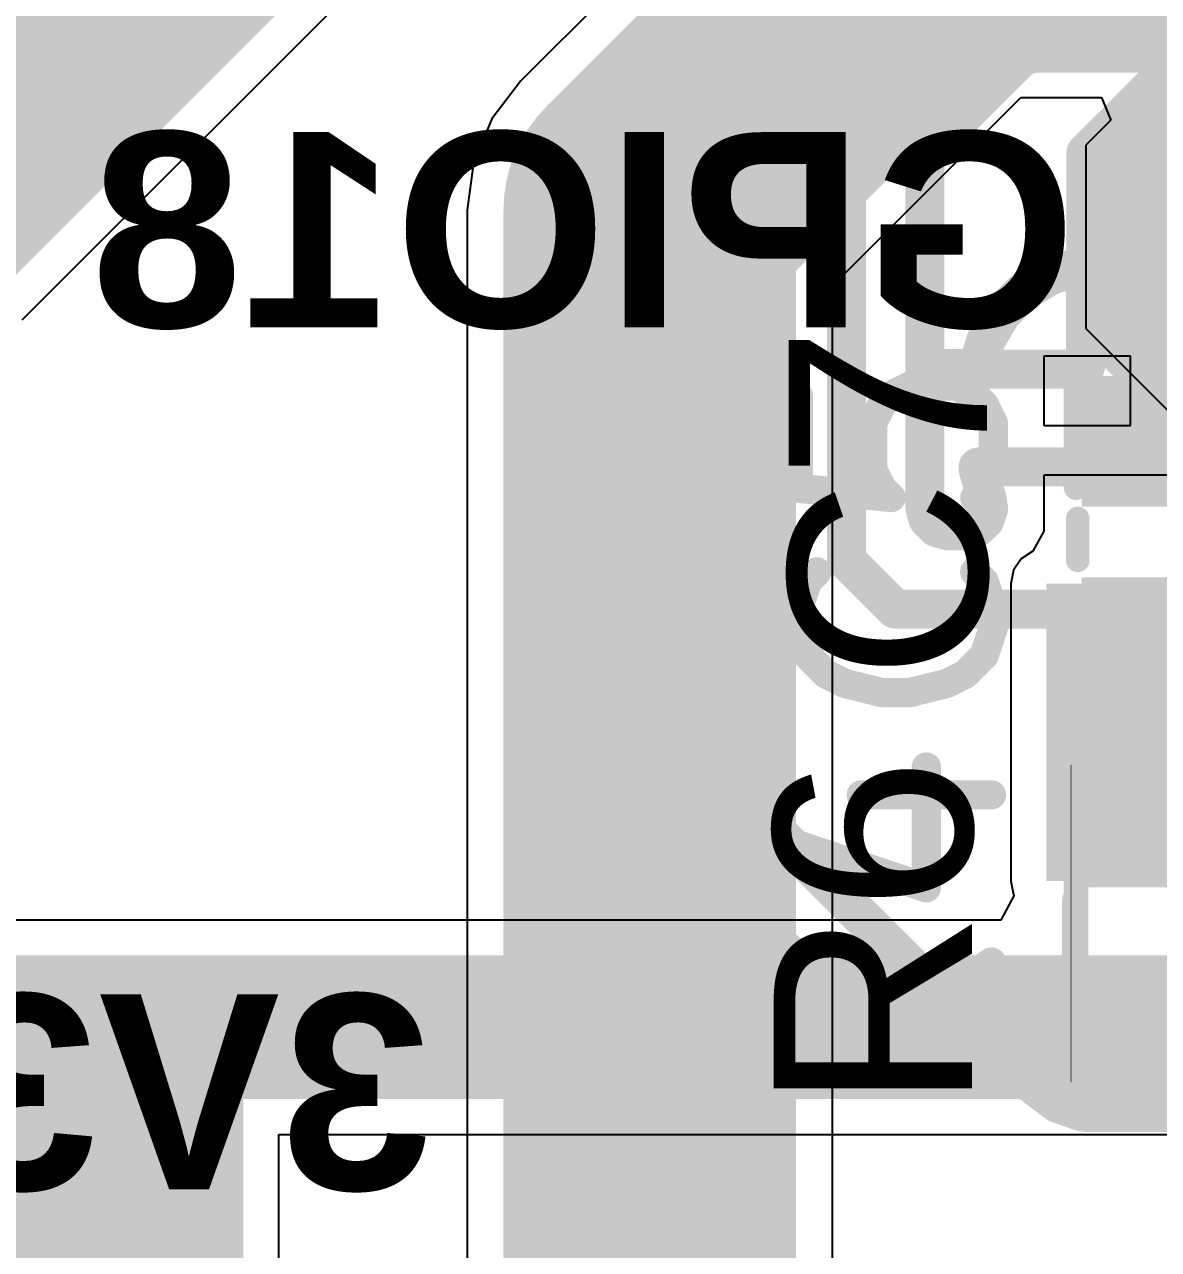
# Model space of a CAD drawing. Header units: inches. Extents: x 0 to 12.4, y -0.6 to 2.2.
# Drawn here: x 0.6718 to 0.9006, y 1.5447 to 1.7919 of the extents above; entities that cross this region are included whole.
import ezdxf

# ---------------------------------------------------------------- set-up
doc = ezdxf.new("R2010")
doc.units = ezdxf.units.IN
doc.header["$MEASUREMENT"] = 0
for name, color, linetype in [('Bottom Layer', 5, 'Continuous'), ('Bottom Overlay', 54, 'Continuous'), ('Bottom Paste', 16, 'Continuous'), ('Bottom Solder', 6, 'Continuous'), ('Dimension', 6, 'Continuous'), ('Mechanical 4', 56, 'Continuous'), ('Top Layer', 1, 'Continuous'), ('Top Overlay', 2, 'Continuous'), ('Top Paste', 8, 'Continuous'), ('Top Solder', 216, 'Continuous')]:
    doc.layers.add(name, color=color, linetype=linetype)
doc.styles.add('Arial', font='', dxfattribs={"height": 0.2})
doc.styles.add('Arial_Bold', font='', dxfattribs={"height": 0.2})
doc.styles.get('Arial').set_extended_font_data('Arial')
doc.styles.get('Arial_Bold').set_extended_font_data('Arial', bold=True)

# ---------------------------------------------------------------- blocks, each defined once
blk = doc.blocks.new('R___0402_21')
at = {"layer": 'Top Layer'}
for points in [[(-0.0275, -0.0125), (-0.0275, 0.0125), (-0.0095, 0.0125), (-0.0095, -0.0125)], [(0.0095, -0.0125), (0.0095, 0.0125), (0.0275, 0.0125), (0.0275, -0.0125)]]:
    blk.add_hatch(color=1, dxfattribs=at).paths.add_polyline_path(points)
at = {"layer": 'Top Paste'}
for points in [[(-0.0275, -0.0125), (-0.0275, 0.0125), (-0.0095, 0.0125), (-0.0095, -0.0125)], [(0.0095, -0.0125), (0.0095, 0.0125), (0.0275, 0.0125), (0.0275, -0.0125)]]:
    blk.add_hatch(color=8, dxfattribs=at).paths.add_polyline_path(points)
at = {"layer": 'Top Solder'}
for points in [[(-0.0296654, -0.0146654), (-0.0296654, 0.0146654), (-0.0073346, 0.0146654), (-0.0073346, -0.0146654)], [(0.0073346, -0.0146654), (0.0073346, 0.0146654), (0.0296654, 0.0146654), (0.0296654, -0.0146654)]]:
    blk.add_hatch(color=216, dxfattribs=at).paths.add_polyline_path(points)
at = {"layer": 'Top Overlay'}
for points, const_width in [([(-0.031, -0.016), (-0.031, 0.016)], 0.005), ([(0.031, 0.016), (-0.031, 0.016)], 0.005), ([(0.031, -0.016), (0.031, 0.016)], 0.005), ([(0.031, -0.016), (-0.031, -0.016)], 0.005), ([(0.032, -0.017), (-0.032, -0.017)], 0.000127)]:
    blk.add_lwpolyline(points, dxfattribs=dict(at, const_width=const_width))
for points, const_width in [([(-0.03225, 0.016, 1), (-0.02975, 0.016, 1)], 0.0025), ([(-0.03225, 0.016, 1), (-0.02975, 0.016, 1)], 0.0025), ([(0.02975, 0.016, 1), (0.03225, 0.016, 1)], 0.0025), ([(0.02975, 0.016, 1), (0.03225, 0.016, 1)], 0.0025), ([(-0.03225, -0.016, 1), (-0.02975, -0.016, 1)], 0.0025), ([(-0.03225, -0.016, 1), (-0.02975, -0.016, 1)], 0.0025), ([(0.02975, -0.016, 1), (0.03225, -0.016, 1)], 0.0025), ([(0.02975, -0.016, 1), (0.03225, -0.016, 1)], 0.0025), ([(-0.0320317, -0.017, 1), (-0.0319683, -0.017, 1)], 6.35e-05), ([(0.0319683, -0.017, 1), (0.0320317, -0.017, 1)], 6.35e-05)]:
    blk.add_lwpolyline(points, format="xyb", close=True, dxfattribs=dict(at, const_width=const_width))
blk = doc.blocks.new('T__________B_35')
at = {"layer": 'Bottom Layer'}
blk.add_hatch(color=5, dxfattribs=at).paths.add_polyline_path([(0.015, 0.03), (-0.015, 0.03), (-0.03, 0.015), (-0.03, -0.015), (-0.015, -0.03), (0.015, -0.03), (0.03, -0.015), (0.03, 0.015)])
at = {"layer": 'Bottom Paste'}
blk.add_hatch(color=16, dxfattribs=at).paths.add_polyline_path([(0.015, 0.03), (-0.015, 0.03), (-0.03, 0.015), (-0.03, -0.015), (-0.015, -0.03), (0.015, -0.03), (0.03, -0.015), (0.03, 0.015)])
at = {"layer": 'Bottom Solder'}
blk.add_hatch(color=6, dxfattribs=at).paths.add_polyline_path([(0.017, 0.034), (-0.017, 0.034), (-0.034, 0.017), (-0.034, -0.017), (-0.017, -0.034), (0.017, -0.034), (0.034, -0.017), (0.034, 0.017)])
at = {"layer": 'Bottom Overlay', "const_width": 0.007874}
for points in [[(-0.017, 0.037), (-0.037, 0.017)], [(0.017, 0.037), (-0.017, 0.037)], [(0.017, 0.037), (-0.017, 0.037)], [(0.037, 0.017), (0.017, 0.037)], [(-0.037, 0.017), (-0.037, -0.017)], [(0.037, 0.017), (0.037, -0.017)], [(-0.017, -0.037), (-0.037, -0.017)], [(0.037, -0.017), (0.017, -0.037)], [(0.017, -0.037), (-0.017, -0.037)], [(0.017, -0.037), (-0.017, -0.037)]]:
    blk.add_lwpolyline(points, dxfattribs=at)
at = {"layer": 'Bottom Overlay', "const_width": 0.003937}
for points in [[(-0.0189685, 0.037, 1), (-0.0150315, 0.037, 1)], [(-0.0189685, 0.037, 1), (-0.0150315, 0.037, 1)], [(-0.0189685, 0.037, 1), (-0.0150315, 0.037, 1)], [(0.0150315, 0.037, 1), (0.0189685, 0.037, 1)], [(0.0150315, 0.037, 1), (0.0189685, 0.037, 1)], [(0.0150315, 0.037, 1), (0.0189685, 0.037, 1)], [(-0.0389685, 0.017, 1), (-0.0350315, 0.017, 1)], [(-0.0389685, 0.017, 1), (-0.0350315, 0.017, 1)], [(0.0350315, 0.017, 1), (0.0389685, 0.017, 1)], [(0.0350315, 0.017, 1), (0.0389685, 0.017, 1)], [(-0.0389685, -0.017, 1), (-0.0350315, -0.017, 1)], [(-0.0389685, -0.017, 1), (-0.0350315, -0.017, 1)], [(0.0350315, -0.017, 1), (0.0389685, -0.017, 1)], [(0.0350315, -0.017, 1), (0.0389685, -0.017, 1)], [(-0.0189685, -0.037, 1), (-0.0150315, -0.037, 1)], [(-0.0189685, -0.037, 1), (-0.0150315, -0.037, 1)], [(-0.0189685, -0.037, 1), (-0.0150315, -0.037, 1)], [(0.0150315, -0.037, 1), (0.0189685, -0.037, 1)], [(0.0150315, -0.037, 1), (0.0189685, -0.037, 1)], [(0.0150315, -0.037, 1), (0.0189685, -0.037, 1)]]:
    blk.add_lwpolyline(points, format="xyb", close=True, dxfattribs=at)
blk = doc.blocks.new('T__________B_43')
at = {"layer": 'Bottom Layer'}
blk.add_hatch(color=5, dxfattribs=at).paths.add_polyline_path([(0.015, 0.03), (-0.015, 0.03), (-0.03, 0.015), (-0.03, -0.015), (-0.015, -0.03), (0.015, -0.03), (0.03, -0.015), (0.03, 0.015)])
at = {"layer": 'Bottom Paste'}
blk.add_hatch(color=16, dxfattribs=at).paths.add_polyline_path([(0.015, 0.03), (-0.015, 0.03), (-0.03, 0.015), (-0.03, -0.015), (-0.015, -0.03), (0.015, -0.03), (0.03, -0.015), (0.03, 0.015)])
at = {"layer": 'Bottom Solder'}
blk.add_hatch(color=6, dxfattribs=at).paths.add_polyline_path([(0.017, 0.034), (-0.017, 0.034), (-0.034, 0.017), (-0.034, -0.017), (-0.017, -0.034), (0.017, -0.034), (0.034, -0.017), (0.034, 0.017)])
at = {"layer": 'Bottom Overlay', "const_width": 0.007874}
for points in [[(-0.017, 0.037), (-0.037, 0.017)], [(0.017, 0.037), (-0.017, 0.037)], [(0.017, 0.037), (-0.017, 0.037)], [(0.037, 0.017), (0.017, 0.037)], [(-0.037, 0.017), (-0.037, -0.017)], [(0.037, 0.017), (0.037, -0.017)], [(-0.017, -0.037), (-0.037, -0.017)], [(0.037, -0.017), (0.017, -0.037)], [(0.017, -0.037), (-0.017, -0.037)], [(0.017, -0.037), (-0.017, -0.037)]]:
    blk.add_lwpolyline(points, dxfattribs=at)
at = {"layer": 'Bottom Overlay', "const_width": 0.003937}
for points in [[(-0.0189685, 0.037, 1), (-0.0150315, 0.037, 1)], [(-0.0189685, 0.037, 1), (-0.0150315, 0.037, 1)], [(-0.0189685, 0.037, 1), (-0.0150315, 0.037, 1)], [(0.0150315, 0.037, 1), (0.0189685, 0.037, 1)], [(0.0150315, 0.037, 1), (0.0189685, 0.037, 1)], [(0.0150315, 0.037, 1), (0.0189685, 0.037, 1)], [(-0.0389685, 0.017, 1), (-0.0350315, 0.017, 1)], [(-0.0389685, 0.017, 1), (-0.0350315, 0.017, 1)], [(0.0350315, 0.017, 1), (0.0389685, 0.017, 1)], [(0.0350315, 0.017, 1), (0.0389685, 0.017, 1)], [(-0.0389685, -0.017, 1), (-0.0350315, -0.017, 1)], [(-0.0389685, -0.017, 1), (-0.0350315, -0.017, 1)], [(0.0350315, -0.017, 1), (0.0389685, -0.017, 1)], [(0.0350315, -0.017, 1), (0.0389685, -0.017, 1)], [(-0.0189685, -0.037, 1), (-0.0150315, -0.037, 1)], [(-0.0189685, -0.037, 1), (-0.0150315, -0.037, 1)], [(-0.0189685, -0.037, 1), (-0.0150315, -0.037, 1)], [(0.0150315, -0.037, 1), (0.0189685, -0.037, 1)], [(0.0150315, -0.037, 1), (0.0189685, -0.037, 1)], [(0.0150315, -0.037, 1), (0.0189685, -0.037, 1)]]:
    blk.add_lwpolyline(points, format="xyb", close=True, dxfattribs=at)
blk = doc.blocks.new('C___0402_62')
at = {"layer": 'Top Layer'}
for points in [[(-0.0275, -0.0125), (-0.0275, 0.0125), (-0.0095, 0.0125), (-0.0095, -0.0125)], [(0.0095, -0.0125), (0.0095, 0.0125), (0.0275, 0.0125), (0.0275, -0.0125)]]:
    blk.add_hatch(color=1, dxfattribs=at).paths.add_polyline_path(points)
at = {"layer": 'Top Paste'}
for points in [[(-0.0275, -0.0125), (-0.0275, 0.0125), (-0.0095, 0.0125), (-0.0095, -0.0125)], [(0.0095, -0.0125), (0.0095, 0.0125), (0.0275, 0.0125), (0.0275, -0.0125)]]:
    blk.add_hatch(color=8, dxfattribs=at).paths.add_polyline_path(points)
at = {"layer": 'Top Solder'}
for points in [[(-0.0298622, -0.0148622), (-0.0298622, 0.0148622), (-0.0071378, 0.0148622), (-0.0071378, -0.0148622)], [(0.0071378, -0.0148622), (0.0071378, 0.0148622), (0.0298622, 0.0148622), (0.0298622, -0.0148622)]]:
    blk.add_hatch(color=216, dxfattribs=at).paths.add_polyline_path(points)
at = {"layer": 'Top Overlay', "const_width": 0.005}
for points in [[(-0.011, 0.016), (-0.031, 0.016)], [(-0.031, -0.016), (-0.031, 0.016)], [(0.031, 0.016), (0.011, 0.016)], [(0.031, -0.016), (0.031, 0.016)], [(-0.011, -0.016), (-0.031, -0.016)], [(0.031, -0.016), (0.011, -0.016)]]:
    blk.add_lwpolyline(points, dxfattribs=at)
at = {"layer": 'Top Overlay', "const_width": 0.0025}
for points in [[(-0.03225, 0.016, 1), (-0.02975, 0.016, 1)], [(-0.03225, 0.016, 1), (-0.02975, 0.016, 1)], [(-0.01225, 0.016, 1), (-0.00975, 0.016, 1)], [(0.00975, 0.016, 1), (0.01225, 0.016, 1)], [(0.02975, 0.016, 1), (0.03225, 0.016, 1)], [(0.02975, 0.016, 1), (0.03225, 0.016, 1)], [(-0.03225, -0.016, 1), (-0.02975, -0.016, 1)], [(-0.03225, -0.016, 1), (-0.02975, -0.016, 1)], [(-0.01225, -0.016, 1), (-0.00975, -0.016, 1)], [(0.00975, -0.016, 1), (0.01225, -0.016, 1)], [(0.02975, -0.016, 1), (0.03225, -0.016, 1)], [(0.02975, -0.016, 1), (0.03225, -0.016, 1)]]:
    blk.add_lwpolyline(points, format="xyb", close=True, dxfattribs=at)

msp = doc.modelspace()

# ---------------------------------------------------------------- hatches: boundary and pattern name
at = {"layer": 'Dimension'}
h = msp.add_hatch(color=6, dxfattribs=at)
edge = h.paths.add_edge_path()
edge.add_arc((0.8967462, 1.7624769), 0.011811, 0, 360)
at = {"layer": 'Top Layer'}
for points in [[(0.878, 1.619), (1.002, 1.619), (1.002, 1.679), (0.878, 1.679)], [(0.592, 1.432), (0.716, 1.432), (0.716, 1.604), (0.592, 1.604)], [(0.702, 1.575), (0.918, 1.575), (0.918, 1.604), (0.702, 1.604)]]:
    msp.add_hatch(color=1, dxfattribs=at).paths.add_polyline_path(points)

# ---------------------------------------------------------------- linework, layer by layer
at = {"layer": 'Bottom Layer'}
for p, q in [((0.6713939, 1.7322905), (0.7836743, 1.8445709)), ((0.8310478, 1.8395709), (0.7719483, 1.7804714)), ((0.7719483, 1.7804714), (0.7660933, 1.7728411)), ((0.8348427, 1.739159), (0.872841, 1.7771573)), ((0.872841, 1.7771573), (0.8891244, 1.7771573)), ((0.8891244, 1.7771573), (0.8910379, 1.7725379)), ((0.7660933, 1.7728411), (0.7624127, 1.7639553)), ((0.8910379, 1.7725379), (0.886, 1.7675)), ((0.886, 1.7675), (0.886, 1.7305)), ((0.7624127, 1.7639553), (0.7611573, 1.7544197)), ((0.7611573, 1.7544197), (0.7611573, 1.4502607)), ((0.8348427, 1.435), (0.8348427, 1.739159)), ((0.886, 1.7305), (0.9045, 1.712))]:
    msp.add_line(p, q, dxfattribs=at)
at = {"layer": 'Bottom Layer', "const_width": 0.0590551}
for points in [[(0.6345512, 1.7475512), (0.7684136, 1.8814136)], [(0.798, 1.7544197), (0.8575803, 1.814)], [(0.8575803, 1.814), (1.304, 1.814)], [(0.798, 1.435), (0.798, 1.7544197)]]:
    msp.add_lwpolyline(points, dxfattribs=at)
at = {"layer": 'Bottom Layer', "const_width": 0.0295275}
for points in [[(0.8428165, 1.814, 1), (0.8723441, 1.814, 1)], [(0.8428165, 1.814, 1), (0.8723441, 1.814, 1)], [(0.7832362, 1.7544197, 1), (0.8127638, 1.7544197, 1)], [(0.7832362, 1.7544197, 1), (0.8127638, 1.7544197, 1)]]:
    msp.add_lwpolyline(points, format="xyb", close=True, dxfattribs=at)
at = {"layer": 'Dimension', "const_width": 0.007874}
for points in [[(0.8180061, 1.6345242), (0.8180061, 1.8412171)], [(0.8022383, 1.6370215), (0.8022383, 1.8212987)], [(0.8376911, 1.7723195), (0.8672187, 1.801847)], [(0.8739037, 1.7857077), (0.875772, 1.7860793)], [(0.875772, 1.7860793), (0.92943, 1.7860793)], [(0.8548887, 1.7672181), (0.87232, 1.7846494)], [(0.87232, 1.7846494), (0.8739037, 1.7857077)], [(0.8376911, 1.6837368), (0.8376911, 1.7723195)], [(0.8538304, 1.7656343), (0.8548887, 1.7672181)], [(0.8534588, 1.7637661), (0.8538304, 1.7656343)], [(0.8534588, 1.7224215), (0.8534588, 1.7637661)], [(0.8792776, 1.7413828), (0.8848562, 1.7430035)], [(0.8848562, 1.7430035), (0.8852732, 1.7430797)], [(0.8852732, 1.7430797), (0.8857735, 1.7429802)], [(0.8857735, 1.7429802), (0.8859194, 1.7424626)], [(0.8859194, 1.7229622), (0.8859194, 1.7424626)], [(0.8737674, 1.7382128), (0.8787183, 1.7411407)], [(0.8787183, 1.7411407), (0.8792776, 1.7413828)], [(0.8692186, 1.7337721), (0.8732857, 1.7378392)], [(0.8732857, 1.7378392), (0.8737674, 1.7382128)], [(0.865917, 1.7283395), (0.868845, 1.7332904)], [(0.868845, 1.7332904), (0.8692186, 1.7337721)], [(0.864247, 1.722865), (0.865675, 1.7277804)], [(0.865675, 1.7277804), (0.865917, 1.7283395)], [(0.8534588, 1.6945439), (0.8534588, 1.7224215)], [(0.8534588, 1.7224215), (0.8642244, 1.7224215)], [(0.8534588, 1.7224215), (0.8642244, 1.7224215)], [(0.8642244, 1.7224215), (0.864247, 1.722865)], [(0.8642244, 1.7224215), (0.8646567, 1.7223195)], [(0.8646567, 1.7223195), (0.8852767, 1.7223195)], [(0.8852767, 1.7223195), (0.8857836, 1.7224553)], [(0.8857836, 1.7224553), (0.8859194, 1.7229622)], [(0.8642244, 1.7025324), (0.8646567, 1.7026344)], [(0.8642244, 1.7025324), (0.864247, 1.7020889)], [(0.864247, 1.7020889), (0.865675, 1.6971738)], [(0.8646567, 1.7026344), (0.9268673, 1.7026344)], [(0.865675, 1.6971738), (0.865974, 1.6964828)], [(0.8534588, 1.6945439), (0.8541129, 1.6921029)], [(0.865974, 1.6964828), (0.8663574, 1.6941227)], [(0.8541129, 1.6921029), (0.8558998, 1.690316)], [(0.865574, 1.6918636), (0.8663574, 1.6941227)], [(0.8558998, 1.690316), (0.8583407, 1.689662)], [(0.8583407, 1.689662), (0.8614937, 1.689662)], [(0.8614937, 1.689662), (0.8638119, 1.6902475)], [(0.8638119, 1.6902475), (0.865574, 1.6918636)], [(0.8376911, 1.6837368), (0.8475336, 1.6738943)], [(0.8949746, 1.6738943), (0.895762, 1.6746817)], [(0.895762, 1.6349179), (0.895762, 1.6746817)], [(0.8475336, 1.6738943), (0.8949746, 1.6738943)], [(0.8022383, 1.6320268), (0.8022383, 1.6370215)], [(0.8180061, 1.6345242), (0.8278486, 1.6246817)], [(0.895762, 1.6349179), (0.8961557, 1.6345242)], [(0.8961557, 1.6345242), (0.9164313, 1.6345242)], [(0.8022383, 1.6320268), (0.802357, 1.6316615)], [(0.802357, 1.6316615), (0.8023571, 1.6316613)], [(0.8023571, 1.6316613), (0.8025079, 1.6311972)], [(0.8025079, 1.6311972), (0.8026867, 1.6304526)], [(0.8026867, 1.6304526), (0.8028231, 1.6295909)], [(0.8028231, 1.6295909), (0.8029975, 1.6292487)], [(0.8029975, 1.6292487), (0.8029976, 1.6292486)], [(0.8029976, 1.6292486), (0.8032191, 1.6288138)], [(0.8032191, 1.6288138), (0.8035122, 1.6281061)], [(0.8035122, 1.6281061), (0.8037818, 1.6272765)], [(0.8037818, 1.6272765), (0.8040075, 1.6269659)], [(0.8040075, 1.6269659), (0.8040076, 1.6269656)], [(0.8040076, 1.6269656), (0.8042945, 1.6265708)], [(0.8042945, 1.6265708), (0.8046946, 1.625918)], [(0.8046946, 1.625918), (0.8047328, 1.6258431)], [(0.8047328, 1.6258431), (0.8050907, 1.6251406)], [(0.8050907, 1.6251406), (0.805979, 1.6242523)], [(0.805979, 1.6242523), (0.8059791, 1.6242522)], [(0.8059791, 1.6242522), (0.8158215, 1.6144098)], [(0.8278486, 1.6246817), (0.8577698, 1.5947604)], [(0.8158215, 1.6144098), (0.8158217, 1.6144096)], [(0.8158217, 1.6144096), (0.8448545, 1.5853769)], [(0.8577698, 1.5947604), (0.895762, 1.5947604)], [(0.8448545, 1.5853769), (0.8483863, 1.581845)], [(0.8483863, 1.581845), (0.8491634, 1.5814491)], [(0.8491634, 1.5814491), (0.8498167, 1.5810488)], [(0.8498167, 1.5810488), (0.8505222, 1.5805361)], [(0.8505222, 1.5805361), (0.8513518, 1.5802666)], [(0.8513518, 1.5802666), (0.8520591, 1.5799737)], [(0.8520591, 1.5799737), (0.8528366, 1.5795775)], [(0.8528366, 1.5795775), (0.8536981, 1.5794411)], [(0.8536981, 1.5794411), (0.8544429, 1.5792623)], [(0.8544429, 1.5792623), (0.8552725, 1.5789927)], [(0.8552725, 1.5789927), (0.8565285, 1.5789927)], [(0.8565285, 1.5789927), (0.8565288, 1.5789927)], [(0.8565288, 1.5789927), (0.8565289, 1.5789927)], [(0.8565289, 1.5789927), (0.8724647, 1.5789927)], [(0.8724647, 1.5789927), (0.8743329, 1.5786211)], [(0.8743329, 1.5786211), (0.8759167, 1.5775628)], [(0.8759167, 1.5775628), (0.8760005, 1.577479)], [(0.8760005, 1.577479), (0.8762178, 1.5771847)], [(0.8762178, 1.5771847), (0.8803764, 1.5741155)], [(0.8803764, 1.5741155), (0.8852549, 1.5724084)], [(0.8852549, 1.5724084), (0.8864133, 1.5722998)], [(0.8864133, 1.5722998), (0.9051106, 1.5722998)]]:
    msp.add_lwpolyline(points, dxfattribs=at)
at = {"layer": 'Dimension', "const_width": 0.003937}
for points in [[(0.8738035, 1.7860793, 1), (0.8777405, 1.7860793, 1)], [(0.8738035, 1.7860793, 1), (0.8777405, 1.7860793, 1)], [(0.8703515, 1.7846494, 1), (0.8742885, 1.7846494, 1)], [(0.8703515, 1.7846494, 1), (0.8742885, 1.7846494, 1)], [(0.8719352, 1.7857077, 1), (0.8758722, 1.7857077, 1)], [(0.8719352, 1.7857077, 1), (0.8758722, 1.7857077, 1)], [(0.8357226, 1.7723195, 1), (0.8396596, 1.7723195, 1)], [(0.8357226, 1.7723195, 1), (0.8396596, 1.7723195, 1)], [(0.8529202, 1.7672181, 1), (0.8568572, 1.7672181, 1)], [(0.8529202, 1.7672181, 1), (0.8568572, 1.7672181, 1)], [(0.8514903, 1.7637661, 1), (0.8554273, 1.7637661, 1)], [(0.8514903, 1.7637661, 1), (0.8554273, 1.7637661, 1)], [(0.8518619, 1.7656343, 1), (0.8557989, 1.7656343, 1)], [(0.8518619, 1.7656343, 1), (0.8557989, 1.7656343, 1)], [(0.8828877, 1.7430035, 1), (0.8868247, 1.7430035, 1)], [(0.8828877, 1.7430035, 1), (0.8868247, 1.7430035, 1)], [(0.8833047, 1.7430797, 1), (0.8872417, 1.7430797, 1)], [(0.8833047, 1.7430797, 1), (0.8872417, 1.7430797, 1)], [(0.883805, 1.7429802, 1), (0.887742, 1.7429802, 1)], [(0.883805, 1.7429802, 1), (0.887742, 1.7429802, 1)], [(0.8839509, 1.7424626, 1), (0.8878879, 1.7424626, 1)], [(0.8839509, 1.7424626, 1), (0.8878879, 1.7424626, 1)], [(0.8767498, 1.7411407, 1), (0.8806868, 1.7411407, 1)], [(0.8767498, 1.7411407, 1), (0.8806868, 1.7411407, 1)], [(0.8773091, 1.7413828, 1), (0.8812461, 1.7413828, 1)], [(0.8773091, 1.7413828, 1), (0.8812461, 1.7413828, 1)], [(0.8713172, 1.7378392, 1), (0.8752542, 1.7378392, 1)], [(0.8713172, 1.7378392, 1), (0.8752542, 1.7378392, 1)], [(0.8717989, 1.7382128, 1), (0.8757359, 1.7382128, 1)], [(0.8717989, 1.7382128, 1), (0.8757359, 1.7382128, 1)], [(0.8668765, 1.7332904, 1), (0.8708135, 1.7332904, 1)], [(0.8668765, 1.7332904, 1), (0.8708135, 1.7332904, 1)], [(0.8672501, 1.7337721, 1), (0.8711871, 1.7337721, 1)], [(0.8672501, 1.7337721, 1), (0.8711871, 1.7337721, 1)], [(0.8637065, 1.7277804, 1), (0.8676435, 1.7277804, 1)], [(0.8637065, 1.7277804, 1), (0.8676435, 1.7277804, 1)], [(0.8639485, 1.7283395, 1), (0.8678855, 1.7283395, 1)], [(0.8639485, 1.7283395, 1), (0.8678855, 1.7283395, 1)], [(0.8514903, 1.7224215, 1), (0.8554273, 1.7224215, 1)], [(0.8514903, 1.7224215, 1), (0.8554273, 1.7224215, 1)], [(0.8514903, 1.7224215, 1), (0.8554273, 1.7224215, 1)], [(0.8514903, 1.7224215, 1), (0.8554273, 1.7224215, 1)], [(0.8622559, 1.7224215, 1), (0.8661929, 1.7224215, 1)], [(0.8622559, 1.7224215, 1), (0.8661929, 1.7224215, 1)], [(0.8622559, 1.7224215, 1), (0.8661929, 1.7224215, 1)], [(0.8622559, 1.7224215, 1), (0.8661929, 1.7224215, 1)], [(0.8622785, 1.722865, 1), (0.8662155, 1.722865, 1)], [(0.8622785, 1.722865, 1), (0.8662155, 1.722865, 1)], [(0.8626882, 1.7223195, 1), (0.8666252, 1.7223195, 1)], [(0.8626882, 1.7223195, 1), (0.8666252, 1.7223195, 1)], [(0.8833082, 1.7223195, 1), (0.8872452, 1.7223195, 1)], [(0.8833082, 1.7223195, 1), (0.8872452, 1.7223195, 1)], [(0.8838151, 1.7224553, 1), (0.8877521, 1.7224553, 1)], [(0.8838151, 1.7224553, 1), (0.8877521, 1.7224553, 1)], [(0.8839509, 1.7229622, 1), (0.8878879, 1.7229622, 1)], [(0.8839509, 1.7229622, 1), (0.8878879, 1.7229622, 1)], [(0.8622559, 1.7025324, 1), (0.8661929, 1.7025324, 1)], [(0.8622559, 1.7025324, 1), (0.8661929, 1.7025324, 1)], [(0.8622785, 1.7020889, 1), (0.8662155, 1.7020889, 1)], [(0.8622785, 1.7020889, 1), (0.8662155, 1.7020889, 1)], [(0.8626882, 1.7026344, 1), (0.8666252, 1.7026344, 1)], [(0.8626882, 1.7026344, 1), (0.8666252, 1.7026344, 1)], [(0.8637065, 1.6971738, 1), (0.8676435, 1.6971738, 1)], [(0.8637065, 1.6971738, 1), (0.8676435, 1.6971738, 1)], [(0.8514903, 1.6945439, 1), (0.8554273, 1.6945439, 1)], [(0.8514903, 1.6945439, 1), (0.8554273, 1.6945439, 1)], [(0.8640055, 1.6964828, 1), (0.8679425, 1.6964828, 1)], [(0.8640055, 1.6964828, 1), (0.8679425, 1.6964828, 1)], [(0.8521444, 1.6921029, 1), (0.8560814, 1.6921029, 1)], [(0.8521444, 1.6921029, 1), (0.8560814, 1.6921029, 1)], [(0.8643889, 1.6941227, 1), (0.8683259, 1.6941227, 1)], [(0.8643889, 1.6941227, 1), (0.8683259, 1.6941227, 1)], [(0.8539313, 1.690316, 1), (0.8578683, 1.690316, 1)], [(0.8539313, 1.690316, 1), (0.8578683, 1.690316, 1)], [(0.8563722, 1.689662, 1), (0.8603092, 1.689662, 1)], [(0.8563722, 1.689662, 1), (0.8603092, 1.689662, 1)], [(0.8595252, 1.689662, 1), (0.8634622, 1.689662, 1)], [(0.8595252, 1.689662, 1), (0.8634622, 1.689662, 1)], [(0.8618434, 1.6902475, 1), (0.8657804, 1.6902475, 1)], [(0.8618434, 1.6902475, 1), (0.8657804, 1.6902475, 1)], [(0.8636055, 1.6918636, 1), (0.8675425, 1.6918636, 1)], [(0.8636055, 1.6918636, 1), (0.8675425, 1.6918636, 1)], [(0.8357226, 1.6837368, 1), (0.8396596, 1.6837368, 1)], [(0.8357226, 1.6837368, 1), (0.8396596, 1.6837368, 1)], [(0.8937935, 1.6746817, 1), (0.8977305, 1.6746817, 1)], [(0.8937935, 1.6746817, 1), (0.8977305, 1.6746817, 1)], [(0.8455651, 1.6738943, 1), (0.8495021, 1.6738943, 1)], [(0.8455651, 1.6738943, 1), (0.8495021, 1.6738943, 1)], [(0.8930061, 1.6738943, 1), (0.8969431, 1.6738943, 1)], [(0.8930061, 1.6738943, 1), (0.8969431, 1.6738943, 1)], [(0.8002698, 1.6370215, 1), (0.8042068, 1.6370215, 1)], [(0.8002698, 1.6370215, 1), (0.8042068, 1.6370215, 1)], [(0.8160376, 1.6345242, 1), (0.8199746, 1.6345242, 1)], [(0.8160376, 1.6345242, 1), (0.8199746, 1.6345242, 1)], [(0.8937935, 1.6349179, 1), (0.8977305, 1.6349179, 1)], [(0.8937935, 1.6349179, 1), (0.8977305, 1.6349179, 1)], [(0.8941872, 1.6345242, 1), (0.8981242, 1.6345242, 1)], [(0.8941872, 1.6345242, 1), (0.8981242, 1.6345242, 1)], [(0.8002698, 1.6320268, 1), (0.8042068, 1.6320268, 1)], [(0.8002698, 1.6320268, 1), (0.8042068, 1.6320268, 1)], [(0.8003885, 1.6316615, 1), (0.8043255, 1.6316615, 1)], [(0.8003885, 1.6316615, 1), (0.8043255, 1.6316615, 1)], [(0.8003886, 1.6316613, 1), (0.8043256, 1.6316613, 1)], [(0.8003886, 1.6316613, 1), (0.8043256, 1.6316613, 1)], [(0.8005394, 1.6311972, 1), (0.8044764, 1.6311972, 1)], [(0.8005394, 1.6311972, 1), (0.8044764, 1.6311972, 1)], [(0.8007182, 1.6304526, 1), (0.8046552, 1.6304526, 1)], [(0.8007182, 1.6304526, 1), (0.8046552, 1.6304526, 1)], [(0.8008546, 1.6295909, 1), (0.8047916, 1.6295909, 1)], [(0.8008546, 1.6295909, 1), (0.8047916, 1.6295909, 1)], [(0.801029, 1.6292487, 1), (0.804966, 1.6292487, 1)], [(0.801029, 1.6292487, 1), (0.804966, 1.6292487, 1)], [(0.8010291, 1.6292486, 1), (0.8049661, 1.6292486, 1)], [(0.8010291, 1.6292486, 1), (0.8049661, 1.6292486, 1)], [(0.8012506, 1.6288138, 1), (0.8051876, 1.6288138, 1)], [(0.8012506, 1.6288138, 1), (0.8051876, 1.6288138, 1)], [(0.8015437, 1.6281061, 1), (0.8054807, 1.6281061, 1)], [(0.8015437, 1.6281061, 1), (0.8054807, 1.6281061, 1)], [(0.8018133, 1.6272765, 1), (0.8057503, 1.6272765, 1)], [(0.8018133, 1.6272765, 1), (0.8057503, 1.6272765, 1)], [(0.802039, 1.6269659, 1), (0.805976, 1.6269659, 1)], [(0.802039, 1.6269659, 1), (0.805976, 1.6269659, 1)], [(0.8020391, 1.6269656, 1), (0.8059761, 1.6269656, 1)], [(0.8020391, 1.6269656, 1), (0.8059761, 1.6269656, 1)], [(0.802326, 1.6265708, 1), (0.806263, 1.6265708, 1)], [(0.802326, 1.6265708, 1), (0.806263, 1.6265708, 1)], [(0.8027261, 1.625918, 1), (0.8066631, 1.625918, 1)], [(0.8027261, 1.625918, 1), (0.8066631, 1.625918, 1)], [(0.8027643, 1.6258431, 1), (0.8067013, 1.6258431, 1)], [(0.8027643, 1.6258431, 1), (0.8067013, 1.6258431, 1)], [(0.8031222, 1.6251406, 1), (0.8070592, 1.6251406, 1)], [(0.8031222, 1.6251406, 1), (0.8070592, 1.6251406, 1)], [(0.8040105, 1.6242523, 1), (0.8079475, 1.6242523, 1)], [(0.8040105, 1.6242523, 1), (0.8079475, 1.6242523, 1)], [(0.8040106, 1.6242522, 1), (0.8079476, 1.6242522, 1)], [(0.8040106, 1.6242522, 1), (0.8079476, 1.6242522, 1)], [(0.8258801, 1.6246817, 1), (0.8298171, 1.6246817, 1)], [(0.8258801, 1.6246817, 1), (0.8298171, 1.6246817, 1)], [(0.813853, 1.6144098, 1), (0.81779, 1.6144098, 1)], [(0.813853, 1.6144098, 1), (0.81779, 1.6144098, 1)], [(0.8138532, 1.6144096, 1), (0.8177902, 1.6144096, 1)], [(0.8138532, 1.6144096, 1), (0.8177902, 1.6144096, 1)], [(0.8558013, 1.5947604, 1), (0.8597383, 1.5947604, 1)], [(0.8558013, 1.5947604, 1), (0.8597383, 1.5947604, 1)], [(0.8937935, 1.5947604, 1), (0.8977305, 1.5947604, 1)], [(0.842886, 1.5853769, 1), (0.846823, 1.5853769, 1)], [(0.842886, 1.5853769, 1), (0.846823, 1.5853769, 1)], [(0.8464178, 1.581845, 1), (0.8503548, 1.581845, 1)], [(0.8464178, 1.581845, 1), (0.8503548, 1.581845, 1)], [(0.8471949, 1.5814491, 1), (0.8511319, 1.5814491, 1)], [(0.8471949, 1.5814491, 1), (0.8511319, 1.5814491, 1)], [(0.8478482, 1.5810488, 1), (0.8517852, 1.5810488, 1)], [(0.8478482, 1.5810488, 1), (0.8517852, 1.5810488, 1)], [(0.8485537, 1.5805361, 1), (0.8524907, 1.5805361, 1)], [(0.8485537, 1.5805361, 1), (0.8524907, 1.5805361, 1)], [(0.8493833, 1.5802666, 1), (0.8533203, 1.5802666, 1)], [(0.8493833, 1.5802666, 1), (0.8533203, 1.5802666, 1)], [(0.8500906, 1.5799737, 1), (0.8540276, 1.5799737, 1)], [(0.8500906, 1.5799737, 1), (0.8540276, 1.5799737, 1)], [(0.8508681, 1.5795775, 1), (0.8548051, 1.5795775, 1)], [(0.8508681, 1.5795775, 1), (0.8548051, 1.5795775, 1)], [(0.8517296, 1.5794411, 1), (0.8556666, 1.5794411, 1)], [(0.8517296, 1.5794411, 1), (0.8556666, 1.5794411, 1)], [(0.8524744, 1.5792623, 1), (0.8564114, 1.5792623, 1)], [(0.8524744, 1.5792623, 1), (0.8564114, 1.5792623, 1)], [(0.853304, 1.5789927, 1), (0.857241, 1.5789927, 1)], [(0.853304, 1.5789927, 1), (0.857241, 1.5789927, 1)], [(0.85456, 1.5789927, 1), (0.858497, 1.5789927, 1)], [(0.85456, 1.5789927, 1), (0.858497, 1.5789927, 1)], [(0.8545603, 1.5789927, 1), (0.8584973, 1.5789927, 1)], [(0.8545603, 1.5789927, 1), (0.8584973, 1.5789927, 1)], [(0.8545604, 1.5789927, 1), (0.8584974, 1.5789927, 1)], [(0.8545604, 1.5789927, 1), (0.8584974, 1.5789927, 1)], [(0.8704962, 1.5789927, 1), (0.8744332, 1.5789927, 1)], [(0.8704962, 1.5789927, 1), (0.8744332, 1.5789927, 1)], [(0.8723644, 1.5786211, 1), (0.8763014, 1.5786211, 1)], [(0.8723644, 1.5786211, 1), (0.8763014, 1.5786211, 1)], [(0.8739482, 1.5775628, 1), (0.8778852, 1.5775628, 1)], [(0.8739482, 1.5775628, 1), (0.8778852, 1.5775628, 1)], [(0.874032, 1.577479, 1), (0.877969, 1.577479, 1)], [(0.874032, 1.577479, 1), (0.877969, 1.577479, 1)], [(0.8742493, 1.5771847, 1), (0.8781863, 1.5771847, 1)], [(0.8742493, 1.5771847, 1), (0.8781863, 1.5771847, 1)], [(0.8784079, 1.5741155, 1), (0.8823449, 1.5741155, 1)], [(0.8784079, 1.5741155, 1), (0.8823449, 1.5741155, 1)], [(0.8832864, 1.5724084, 1), (0.8872234, 1.5724084, 1)], [(0.8832864, 1.5724084, 1), (0.8872234, 1.5724084, 1)], [(0.8844448, 1.5722998, 1), (0.8883818, 1.5722998, 1)], [(0.8844448, 1.5722998, 1), (0.8883818, 1.5722998, 1)]]:
    msp.add_lwpolyline(points, format="xyb", close=True, dxfattribs=at)
at = {"layer": 'Mechanical 4'}
for points, const_width in [([(0.8466918, 1.7170273), (0.8504413, 1.7189021)], 0.0059055), ([(0.8504413, 1.7189021), (0.8598151, 1.7189021)], 0.0059055), ([(0.8598151, 1.7189021), (0.8635646, 1.7170273)], 0.0059055), ([(0.8279441, 1.6982797), (0.8279441, 1.7170273)], 0.0059055), ([(0.844817, 1.7151525), (0.8466918, 1.7170273)], 0.0059055), ([(0.8635646, 1.7170273), (0.8654394, 1.7151525)], 0.0059055), ([(0.8429422, 1.711403), (0.844817, 1.7151525)], 0.0059055), ([(0.8654394, 1.7151525), (0.8673142, 1.711403)], 0.0059055), ([(0.8429422, 1.7020292), (0.8429422, 1.711403)], 0.0059055), ([(0.8673142, 1.7020292), (0.8673142, 1.711403)], 0.0059055), ([(0.8429422, 1.7020292), (0.844817, 1.6982797)], 0.0059055), ([(0.8654394, 1.6982797), (0.8673142, 1.7020292)], 0.0059055), ([(0.8279441, 1.6982797), (0.8466918, 1.6964049)], 0.0059055), ([(0.844817, 1.6982797), (0.8466918, 1.6964049)], 0.0059055), ([(0.8635646, 1.6964049), (0.8654394, 1.6982797)], 0.0059055), ([(0.8843464, 1.6837229), (0.8843464, 1.6922139)], 0.0047244), ([(0.8298189, 1.679532), (0.8316936, 1.6814067)], 0.0059055), ([(0.8635646, 1.6814067), (0.8654394, 1.679532)], 0.0059055), ([(0.8279441, 1.6739077), (0.8298189, 1.679532)], 0.0059055), ([(0.8654394, 1.679532), (0.8673142, 1.6739077)], 0.0059055), ([(0.8279441, 1.6701582), (0.8279441, 1.6739077)], 0.0059055), ([(0.8673142, 1.6701582), (0.8673142, 1.6739077)], 0.0059055), ([(0.8279441, 1.6701582), (0.8298189, 1.6645339)], 0.0059055), ([(0.8654394, 1.6645339), (0.8673142, 1.6701582)], 0.0059055), ([(0.8298189, 1.6645339), (0.8335684, 1.6607843)], 0.0059055), ([(0.8616899, 1.6607843), (0.8654394, 1.6645339)], 0.0059055), ([(0.8335684, 1.6607843), (0.8373179, 1.6589096)], 0.0059055), ([(0.8373179, 1.6589096), (0.844817, 1.6570348)], 0.0059055), ([(0.8504413, 1.6570348), (0.8579403, 1.6589096)], 0.0059055), ([(0.8579403, 1.6589096), (0.8616899, 1.6607843)], 0.0059055), ([(0.844817, 1.6570348), (0.8504413, 1.6570348)], 0.0059055), ([(0.8537971, 1.6176647), (0.8537971, 1.6420367)], 0.0059055), ([(0.8406738, 1.6364124), (0.8669205, 1.6364124)], 0.0059055), ([(0.8256756, 1.6270386), (0.8537971, 1.6176647)], 0.0059055), ([(0.883559, 1.6031794), (0.883559, 1.6152771)], 0.0047244), ([(0.8312999, 1.6007918), (0.8350495, 1.6026666)], 0.0059055), ([(0.8350495, 1.6026666), (0.8406738, 1.6026666)], 0.0059055), ([(0.8406738, 1.6026666), (0.8444233, 1.6007918)], 0.0059055), ([(0.8481728, 1.5895432), (0.8669205, 1.6026666)], 0.0059055), ([(0.8294252, 1.5989171), (0.8312999, 1.6007918)], 0.0059055), ([(0.8444233, 1.6007918), (0.8462981, 1.5989171)], 0.0059055), ([(0.8275504, 1.5951675), (0.8294252, 1.5989171)], 0.0059055), ([(0.8462981, 1.5989171), (0.8481728, 1.5951675)], 0.0059055), ([(0.8275504, 1.5801694), (0.8275504, 1.5951675)], 0.0059055), ([(0.8481728, 1.5801694), (0.8481728, 1.5951675)], 0.0059055), ([(0.8275504, 1.5801694), (0.8669205, 1.5801694)], 0.0059055)]:
    msp.add_lwpolyline(points, dxfattribs=dict(at, const_width=const_width))
for points, const_width in [([(0.8489649, 1.7189021, 1), (0.8519177, 1.7189021, 1)], 0.0029527), ([(0.8489649, 1.7189021, 1), (0.8519177, 1.7189021, 1)], 0.0029527), ([(0.8583387, 1.7189021, 1), (0.8612915, 1.7189021, 1)], 0.0029527), ([(0.8583387, 1.7189021, 1), (0.8612915, 1.7189021, 1)], 0.0029527), ([(0.8264677, 1.7170273, 1), (0.8294205, 1.7170273, 1)], 0.0029527), ([(0.8452154, 1.7170273, 1), (0.8481682, 1.7170273, 1)], 0.0029527), ([(0.8452154, 1.7170273, 1), (0.8481682, 1.7170273, 1)], 0.0029527), ([(0.8620882, 1.7170273, 1), (0.865041, 1.7170273, 1)], 0.0029527), ([(0.8620882, 1.7170273, 1), (0.865041, 1.7170273, 1)], 0.0029527), ([(0.8433406, 1.7151525, 1), (0.8462934, 1.7151525, 1)], 0.0029527), ([(0.8433406, 1.7151525, 1), (0.8462934, 1.7151525, 1)], 0.0029527), ([(0.863963, 1.7151525, 1), (0.8669158, 1.7151525, 1)], 0.0029527), ([(0.863963, 1.7151525, 1), (0.8669158, 1.7151525, 1)], 0.0029527), ([(0.8414658, 1.711403, 1), (0.8444186, 1.711403, 1)], 0.0029527), ([(0.8414658, 1.711403, 1), (0.8444186, 1.711403, 1)], 0.0029527), ([(0.8658378, 1.711403, 1), (0.8687906, 1.711403, 1)], 0.0029527), ([(0.8658378, 1.711403, 1), (0.8687906, 1.711403, 1)], 0.0029527), ([(0.8414658, 1.7020292, 1), (0.8444186, 1.7020292, 1)], 0.0029527), ([(0.8414658, 1.7020292, 1), (0.8444186, 1.7020292, 1)], 0.0029527), ([(0.8658378, 1.7020292, 1), (0.8687906, 1.7020292, 1)], 0.0029527), ([(0.8658378, 1.7020292, 1), (0.8687906, 1.7020292, 1)], 0.0029527), ([(0.8264677, 1.6982797, 1), (0.8294205, 1.6982797, 1)], 0.0029527), ([(0.8264677, 1.6982797, 1), (0.8294205, 1.6982797, 1)], 0.0029527), ([(0.8433406, 1.6982797, 1), (0.8462934, 1.6982797, 1)], 0.0029527), ([(0.8433406, 1.6982797, 1), (0.8462934, 1.6982797, 1)], 0.0029527), ([(0.863963, 1.6982797, 1), (0.8669158, 1.6982797, 1)], 0.0029527), ([(0.863963, 1.6982797, 1), (0.8669158, 1.6982797, 1)], 0.0029527), ([(0.8452154, 1.6964049, 1), (0.8481682, 1.6964049, 1)], 0.0029527), ([(0.8452154, 1.6964049, 1), (0.8481682, 1.6964049, 1)], 0.0029527), ([(0.8620882, 1.6964049, 1), (0.865041, 1.6964049, 1)], 0.0029527), ([(0.8831653, 1.6922139, 1), (0.8855275, 1.6922139, 1)], 0.0023622), ([(0.8831653, 1.6837229, 1), (0.8855275, 1.6837229, 1)], 0.0023622), ([(0.8302172, 1.6814067, 1), (0.83317, 1.6814067, 1)], 0.0029527), ([(0.8620882, 1.6814067, 1), (0.865041, 1.6814067, 1)], 0.0029527), ([(0.8283425, 1.679532, 1), (0.8312953, 1.679532, 1)], 0.0029527), ([(0.8283425, 1.679532, 1), (0.8312953, 1.679532, 1)], 0.0029527), ([(0.863963, 1.679532, 1), (0.8669158, 1.679532, 1)], 0.0029527), ([(0.863963, 1.679532, 1), (0.8669158, 1.679532, 1)], 0.0029527), ([(0.8264677, 1.6739077, 1), (0.8294205, 1.6739077, 1)], 0.0029527), ([(0.8264677, 1.6739077, 1), (0.8294205, 1.6739077, 1)], 0.0029527), ([(0.8658378, 1.6739077, 1), (0.8687906, 1.6739077, 1)], 0.0029527), ([(0.8658378, 1.6739077, 1), (0.8687906, 1.6739077, 1)], 0.0029527), ([(0.8264677, 1.6701582, 1), (0.8294205, 1.6701582, 1)], 0.0029527), ([(0.8264677, 1.6701582, 1), (0.8294205, 1.6701582, 1)], 0.0029527), ([(0.8658378, 1.6701582, 1), (0.8687906, 1.6701582, 1)], 0.0029527), ([(0.8658378, 1.6701582, 1), (0.8687906, 1.6701582, 1)], 0.0029527), ([(0.8283425, 1.6645339, 1), (0.8312953, 1.6645339, 1)], 0.0029527), ([(0.8283425, 1.6645339, 1), (0.8312953, 1.6645339, 1)], 0.0029527), ([(0.863963, 1.6645339, 1), (0.8669158, 1.6645339, 1)], 0.0029527), ([(0.863963, 1.6645339, 1), (0.8669158, 1.6645339, 1)], 0.0029527), ([(0.832092, 1.6607843, 1), (0.8350448, 1.6607843, 1)], 0.0029527), ([(0.832092, 1.6607843, 1), (0.8350448, 1.6607843, 1)], 0.0029527), ([(0.8358415, 1.6589096, 1), (0.8387943, 1.6589096, 1)], 0.0029527), ([(0.8358415, 1.6589096, 1), (0.8387943, 1.6589096, 1)], 0.0029527), ([(0.8564639, 1.6589096, 1), (0.8594167, 1.6589096, 1)], 0.0029527), ([(0.8564639, 1.6589096, 1), (0.8594167, 1.6589096, 1)], 0.0029527), ([(0.8602135, 1.6607843, 1), (0.8631663, 1.6607843, 1)], 0.0029527), ([(0.8602135, 1.6607843, 1), (0.8631663, 1.6607843, 1)], 0.0029527), ([(0.8433406, 1.6570348, 1), (0.8462934, 1.6570348, 1)], 0.0029527), ([(0.8433406, 1.6570348, 1), (0.8462934, 1.6570348, 1)], 0.0029527), ([(0.8489649, 1.6570348, 1), (0.8519177, 1.6570348, 1)], 0.0029527), ([(0.8489649, 1.6570348, 1), (0.8519177, 1.6570348, 1)], 0.0029527), ([(0.8523207, 1.6420367, 1), (0.8552735, 1.6420367, 1)], 0.0029527), ([(0.8391974, 1.6364124, 1), (0.8421502, 1.6364124, 1)], 0.0029527), ([(0.8654441, 1.6364124, 1), (0.8683969, 1.6364124, 1)], 0.0029527), ([(0.8241992, 1.6270386, 1), (0.827152, 1.6270386, 1)], 0.0029527), ([(0.8523207, 1.6176647, 1), (0.8552735, 1.6176647, 1)], 0.0029527), ([(0.8523207, 1.6176647, 1), (0.8552735, 1.6176647, 1)], 0.0029527), ([(0.8823779, 1.6152771, 1), (0.8847401, 1.6152771, 1)], 0.0023622), ([(0.8335731, 1.6026666, 1), (0.8365259, 1.6026666, 1)], 0.0029527), ([(0.8335731, 1.6026666, 1), (0.8365259, 1.6026666, 1)], 0.0029527), ([(0.8391974, 1.6026666, 1), (0.8421502, 1.6026666, 1)], 0.0029527), ([(0.8391974, 1.6026666, 1), (0.8421502, 1.6026666, 1)], 0.0029527), ([(0.8654441, 1.6026666, 1), (0.8683969, 1.6026666, 1)], 0.0029527), ([(0.8823779, 1.6031794, 1), (0.8847401, 1.6031794, 1)], 0.0023622), ([(0.8298235, 1.6007918, 1), (0.8327763, 1.6007918, 1)], 0.0029527), ([(0.8298235, 1.6007918, 1), (0.8327763, 1.6007918, 1)], 0.0029527), ([(0.8429469, 1.6007918, 1), (0.8458997, 1.6007918, 1)], 0.0029527), ([(0.8429469, 1.6007918, 1), (0.8458997, 1.6007918, 1)], 0.0029527), ([(0.8279488, 1.5989171, 1), (0.8309016, 1.5989171, 1)], 0.0029527), ([(0.8279488, 1.5989171, 1), (0.8309016, 1.5989171, 1)], 0.0029527), ([(0.8448217, 1.5989171, 1), (0.8477745, 1.5989171, 1)], 0.0029527), ([(0.8448217, 1.5989171, 1), (0.8477745, 1.5989171, 1)], 0.0029527), ([(0.826074, 1.5951675, 1), (0.8290268, 1.5951675, 1)], 0.0029527), ([(0.826074, 1.5951675, 1), (0.8290268, 1.5951675, 1)], 0.0029527), ([(0.8466964, 1.5951675, 1), (0.8496492, 1.5951675, 1)], 0.0029527), ([(0.8466964, 1.5951675, 1), (0.8496492, 1.5951675, 1)], 0.0029527), ([(0.8466964, 1.5895432, 1), (0.8496492, 1.5895432, 1)], 0.0029527), ([(0.826074, 1.5801694, 1), (0.8290268, 1.5801694, 1)], 0.0029527), ([(0.826074, 1.5801694, 1), (0.8290268, 1.5801694, 1)], 0.0029527), ([(0.8466964, 1.5801694, 1), (0.8496492, 1.5801694, 1)], 0.0029527), ([(0.8654441, 1.5801694, 1), (0.8683969, 1.5801694, 1)], 0.0029527)]:
    msp.add_lwpolyline(points, format="xyb", close=True, dxfattribs=dict(at, const_width=const_width))
at = {"layer": 'Top Layer'}
for p, q in [((0.8950079, 1.7249291), (0.8775079, 1.7249291)), ((0.8775079, 1.7249291), (0.8775079, 1.7109291)), ((0.8950079, 1.7109291), (0.8950079, 1.7249291)), ((0.8775079, 1.7109291), (0.8950079, 1.7109291)), ((0.9225079, 1.7009291), (0.8775079, 1.7009291)), ((0.8775079, 1.7009291), (0.8775079, 1.690945)), ((0.8775078, 1.6896533), (0.8752687, 1.6855939)), ((0.8775079, 1.690945), (0.8775078, 1.6896533)), ((0.8729533, 1.6840467), (0.8714062, 1.6817312)), ((0.8752687, 1.6855939), (0.8729533, 1.6840467)), ((0.8714062, 1.6817312), (0.8708629, 1.679)), ((0.8708629, 1.679), (0.8708629, 1.619)), ((0.8708629, 1.619), (0.8714062, 1.6162688)), ((0.8714942, 1.6161371), (0.8688534, 1.6111371)), ((0.8714062, 1.6162688), (0.8714942, 1.6161371)), ((0.8688534, 1.6111371), (0.592, 1.6111371)), ((0.7231371, 1.432), (0.7231371, 1.5678629)), ((0.7231371, 1.5678629), (0.918, 1.5678629))]:
    msp.add_line(p, q, dxfattribs=at)
at = {"layer": 'Top Layer', "const_width": 0.022}
msp.add_lwpolyline([(0.654, 1.5409291), (0.705, 1.5919291)], dxfattribs=at)
at = {"layer": 'Top Layer', "const_width": 0.011}
msp.add_lwpolyline([(0.6995, 1.5919291, 1), (0.7105, 1.5919291, 1)], format="xyb", close=True, dxfattribs=at)

# ---------------------------------------------------------------- block references
for name, p, rotation in [('T__________B_35', (0.923, 1.749), 180), ('C___0402_62', (0.9000079, 1.6874291), 270), ('R___0402_21', (0.9000079, 1.6104291), 270), ('T__________B_43', (0.6345512, 1.5758031), 180)]:
    msp.add_blockref(name, p, dxfattribs=dict(rotation=rotation))

# ---------------------------------------------------------------- texts
at = {"layer": 'Bottom Overlay', "style": 'Arial_Bold', "text_generation_flag": 2}
for s, p in [('GPIO18', (0.883971, 1.7307758)), ('3V3', (0.754, 1.5567758))]:
    msp.add_text(s, height=0.0393701, rotation=360, dxfattribs=at).set_placement(p)
at = {"layer": 'Top Overlay', "style": 'Arial'}
for s, p in [('C7', (0.8660014, 1.6596066)), ('R6', (0.8630014, 1.5726066))]:
    msp.add_text(s, height=0.04, rotation=90, dxfattribs=at).set_placement(p)

doc.saveas('drawing.dxf')
